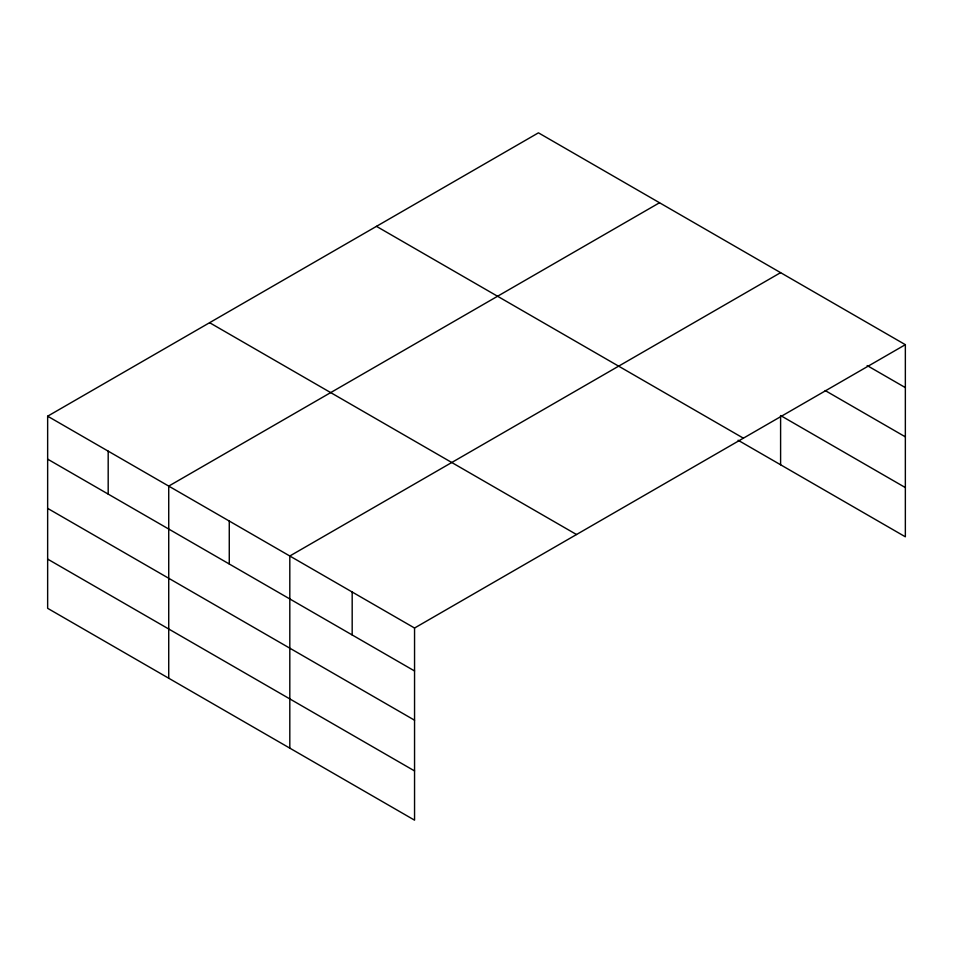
<?xml version="1.0" encoding="UTF-8"?>
<svg xmlns="http://www.w3.org/2000/svg" width="953" height="953" viewBox="0 0 953 953"><rect width="100%" height="100%" fill="white"/><g stroke="black" fill="none" stroke-linecap="round" stroke-linejoin="round"><path stroke-width="1.43" d="M905.35 344.676L538.445 132.836L47.65 416.199L47.65 608.324L414.555 820.164L414.555 628.027L905.35 344.676L905.35 536.801L738.098 440.238M659.524 202.751L168.729 486.101L168.729 678.238M780.602 272.653L289.807 556.004L289.807 748.141M867.159 365.559L905.35 387.609M825.155 390.539L905.35 436.843M905.35 487.567L780.602 415.544L780.602 464.778M376.483 226.349L743.388 438.177M209.612 322.698L576.517 534.526M47.65 416.199L414.555 628.027M47.65 459.143L414.555 670.972M47.65 508.378L414.555 720.206M47.65 559.101L414.555 770.929M352.181 592.016L352.181 634.96M229.268 521.053L229.268 563.997M108.189 451.15L108.189 494.095"/></g></svg>
